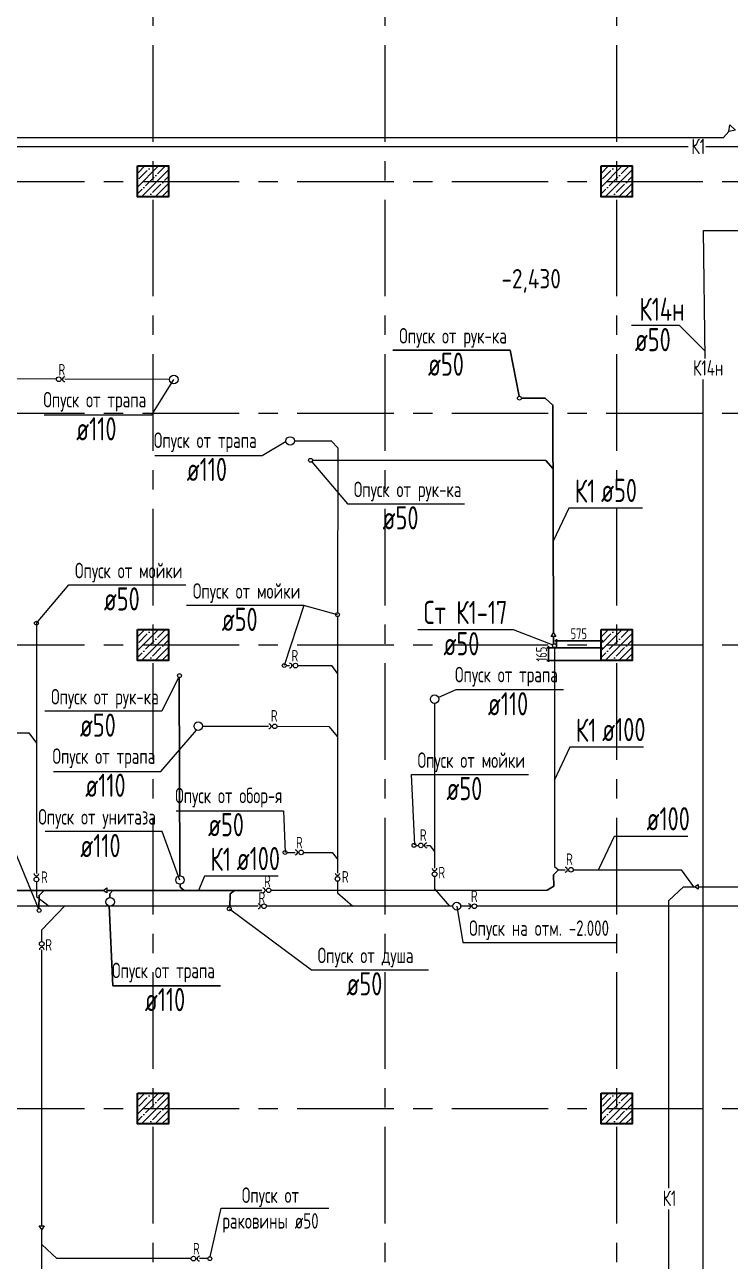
# Model space of a CAD drawing. Header units: millimetres. Extents: x -8689834 to 9419935, y -370377 to 166066.
# Drawn here: x -342831 to -333701, y 104623 to 120628 of the extents above; entities that cross this region are included whole.
import ezdxf
from ezdxf import colors
from ezdxf.entities.mleader import LeaderData, LeaderLine
from ezdxf.math import Vec2, Vec3

# ---------------------------------------------------------------- set-up
doc = ezdxf.new("R2010")
doc.units = ezdxf.units.MM
doc.header["$MEASUREMENT"] = 0
doc.linetypes.add('CENTER', pattern=[2, 1.25, -0.25, 0.25, -0.25])
doc.linetypes.add('TRATTEGGIATA', pattern=[0.75, 0.5, -0.25])
doc.layers.get('0').update_dxf_attribs({"color": 250, "lineweight": 9})
for name, color, linetype, lineweight in [('АР_Колонны', 250, 'Continuous', 30), ('АР_Колонны Штрих', 250, 'Continuous', 5), ('АР_МосжилНии_Стены', 127, 'Continuous', 30), ('АР_Оси', 195, 'Continuous', 9), ('АР_Отметки', 250, 'Continuous', 15), ('АР_Штриховка кирпич', 250, 'Continuous', 9), ('ВК_канализация', 32, 'Continuous', 30)]:
    doc.layers.add(name, color=color, linetype=linetype, lineweight=lineweight)
doc.layers.add('АР_Кровля дорожки', color=245, linetype='Continuous')
doc.styles.add('ISOCPEUR', font='isocpeur.ttf', dxfattribs={"width": 0.7})
doc.dimstyles.new('R_50', dxfattribs={"dimtxt": 140, "dimasz": 30, "dimexe": 20, "dimexo": 0, "dimgap": 20, "dimtad": 1, "dimdec": 0, "dimrnd": 5, "dimzin": 0, "dimdsep": 46, "dimtxsty": 'ISOCPEUR', "dimblk": 'ARCHTICK', "dimcen": 50, "dimdle": 20, "dimclrd": 256, "dimclre": 256, "dimclrt": 256, "dimadec": 0, "dimazin": 0, "dimtfac": 2, "dimtdec": 0, "dimtofl": 0, "dimtmove": 1, "dimatfit": 3, "dimfxl": 1, "dimtvp": 3, "dimtolj": 1, "dimtzin": 0, "dimarcsym": 0})

# ---------------------------------------------------------------- blocks, each defined once
blk = doc.blocks.new('_DotSmall')
at = {"color": 0, "linetype": 'ByBlock', "const_width": 0.5}
blk.add_lwpolyline([(-0.0625, 0, 1), (0.0625, 0, 1)], format="xyb", close=True, dxfattribs=at)
blk = doc.blocks.new('_ArchTick')
at = {"color": 0, "linetype": 'ByBlock', "const_width": 0.15}
blk.add_lwpolyline([(-0.5, -0.5), (0.5, 0.5)], dxfattribs=at)
blk = doc.blocks.new('*D2159')
at = {"lineweight": -2, "ltscale": 100, "transparency": 16777216}
for p, q in [((-335949, 112591), (-335949, 112675)), ((-335372, 112601), (-335372, 112675)), ((-335969, 112655), (-335352, 112655))]:
    blk.add_line(p, q, dxfattribs=at)
at = {"lineweight": -2, "ltscale": 100, "transparency": 16777216, "xscale": 30, "yscale": 30, "zscale": 30, "rotation": 180}
blk.add_blockref('_ArchTick', (-335949, 112655), dxfattribs=at)
at = {"lineweight": -2, "ltscale": 100, "transparency": 16777216, "xscale": 30, "yscale": 30, "zscale": 30}
blk.add_blockref('_ArchTick', (-335372, 112655), dxfattribs=at)
at = {"ltscale": 100, "transparency": 16777216, "insert": (-335661, 112745), "char_height": 140, "attachment_point": 5, "style": 'ISOCPEUR'}
blk.add_mtext('\\A1;575', dxfattribs=at)
blk = doc.blocks.new('*D2160')
at = {"lineweight": -2, "ltscale": 100, "transparency": 16777216}
for p, q in [((-335355, 112564), (-336074, 112564)), ((-336054, 112381), (-336054, 112584)), ((-335372, 112401), (-336074, 112401))]:
    blk.add_line(p, q, dxfattribs=at)
at = {"lineweight": -2, "ltscale": 100, "transparency": 16777216, "xscale": 30, "yscale": 30, "zscale": 30}
for p, rotation in [((-336054, 112564), 90), ((-336054, 112401), 270)]:
    blk.add_blockref('_ArchTick', p, dxfattribs=dict(at, rotation=rotation))
at = {"ltscale": 100, "transparency": 16777216, "insert": (-336144, 112482), "char_height": 140, "attachment_point": 5, "rotation": 90, "style": 'ISOCPEUR'}
blk.add_mtext('\\A1;165', dxfattribs=at)

msp = doc.modelspace()

# ---------------------------------------------------------------- hatches: boundary and pattern name
at = {"layer": 'АР_Колонны Штрих', "ltscale": 100}
h = msp.add_hatch(dxfattribs=at)
h.set_pattern_fill('ANSI35', scale=500)
h.set_pattern_definition([(45, (-1298424.17, 158672.16), (-88.388348, 88.388348), []), (45, (-1298335.78, 158672.16), (-88.388348, 88.388348), [156.25, -31.25, 0, -31.25])])
h.paths.add_polyline_path([(-340972.1, 118800.7), (-341372.1, 118800.7), (-341372.1, 118400.7), (-340972.1, 118400.7)])
h = msp.add_hatch(dxfattribs=at)
h.set_pattern_fill('ANSI35', scale=500)
h.set_pattern_definition([(45, (-1292424.17, 158672.16), (-88.388348, 88.388348), []), (45, (-1292335.78, 158672.16), (-88.388348, 88.388348), [156.25, -31.25, 0, -31.25])])
h.paths.add_polyline_path([(-334972.1, 118800.7), (-335372.1, 118800.7), (-335372.1, 118400.7), (-334972.1, 118400.7)])
h = msp.add_hatch(dxfattribs=at)
h.set_pattern_fill('ANSI35', scale=500)
h.set_pattern_definition([(45, (-1298424.17, 152672.16), (-88.388348, 88.388348), []), (45, (-1298335.78, 152672.16), (-88.388348, 88.388348), [156.25, -31.25, 0, -31.25])])
h.paths.add_polyline_path([(-340972.1, 112800.7), (-341372.1, 112800.7), (-341372.1, 112400.7), (-340972.1, 112400.7)])
h = msp.add_hatch(dxfattribs=at)
h.set_pattern_fill('ANSI35', scale=500)
h.set_pattern_definition([(45, (-1292424.17, 152672.16), (-88.388348, 88.388348), []), (45, (-1292335.78, 152672.16), (-88.388348, 88.388348), [156.25, -31.25, 0, -31.25])])
h.paths.add_polyline_path([(-334972.1, 112800.7), (-335372.1, 112800.7), (-335372.1, 112400.7), (-334972.1, 112400.7)])
h = msp.add_hatch(dxfattribs=at)
h.set_pattern_fill('ANSI35', scale=500)
h.set_pattern_definition([(45, (-1298424.17, 146672.16), (-88.388348, 88.388348), []), (45, (-1298335.78, 146672.16), (-88.388348, 88.388348), [156.25, -31.25, 0, -31.25])])
h.paths.add_polyline_path([(-340972.1, 106800.7), (-341372.1, 106800.7), (-341372.1, 106400.7), (-340972.1, 106400.7)])
h = msp.add_hatch(dxfattribs=at)
h.set_pattern_fill('ANSI35', scale=500)
h.set_pattern_definition([(45, (-1292424.17, 146672.16), (-88.388348, 88.388348), []), (45, (-1292335.78, 146672.16), (-88.388348, 88.388348), [156.25, -31.25, 0, -31.25])])
h.paths.add_polyline_path([(-334972.1, 106800.7), (-335372.1, 106800.7), (-335372.1, 106400.7), (-334972.1, 106400.7)])
at = {"layer": 'АР_Штриховка кирпич', "ltscale": 100}
h = msp.add_hatch(dxfattribs=at)
h.set_pattern_fill('ANSI32', scale=500)
h.paths.add_polyline_path([(-347172.1, 124324.5), (-347174, 124322.6), (-347452.2, 124600.7), (-347174, 124888.2), (-346891.2, 124605.4)], flags=16)
edge = h.paths.add_edge_path()
edge.add_line((-349232.1, 118860.7), (-349355.4, 118860.7))
edge.add_line((-349355.4, 118860.7), (-349355.4, 119160.7))
edge.add_arc((-341163.9, 118592.5), 8211.2, 93.96796, 176.03204, ccw=False)
edge.add_line((-341732.1, 126784), (-341732.1, 127350.9))
edge.add_arc((-341172.1, 118600.8), 8768, 93.66159, 123.74508)
edge.add_arc((-341172.1, 118600.7), 8768.1, 123.74482, 152.84496)
edge.add_arc((-341172.1, 118600.7), 8768.1, 152.84496, 176.33816)
edge.add_line((-349922.3, 119160.7), (-349922.3, 118860.7))
edge.add_line((-349922.3, 118860.7), (-353432.1, 118860.8))
edge.add_line((-353432.1, 118860.8), (-353432.1, 116760))
edge.add_line((-353432.1, 116760), (-353313.2, 116760))
edge.add_line((-353313.2, 116760), (-353313.2, 116644.1))
edge.add_line((-353313.2, 116644.1), (-352922.1, 116644.1))
edge.add_line((-352922.1, 116644.1), (-352922.1, 118350.7))
edge.add_line((-352922.1, 118350.7), (-349232.1, 118350.4))
edge.add_line((-349232.1, 118350.4), (-349232.1, 118860.7))

# ---------------------------------------------------------------- linework, layer by layer
at = {"color": 30, "ltscale": 100, "true_color": 0xf26722}
msp.add_circle((-337239.9, 109219.4), 50, dxfattribs=at)
at = {"color": 7, "linetype": 'TRATTEGGIATA', "ltscale": 500}
msp.add_arc((-341172.1, 118600.7), 8918.1, 92.63503, 177.36497, dxfattribs=at)
at = {"layer": 'АР_Колонны', "color": 7, "ltscale": 100}
for points in [[(-341372.1, 118800.7), (-340972.1, 118800.7), (-340972.1, 118400.7), (-341372.1, 118400.7)], [(-335372.1, 118800.7), (-334972.1, 118800.7), (-334972.1, 118400.7), (-335372.1, 118400.7)], [(-341372.1, 112800.7), (-340972.1, 112800.7), (-340972.1, 112400.7), (-341372.1, 112400.7)], [(-335372.1, 112800.7), (-334972.1, 112800.7), (-334972.1, 112400.7), (-335372.1, 112400.7)], [(-341372.1, 106800.7), (-340972.1, 106800.7), (-340972.1, 106400.7), (-341372.1, 106400.7)], [(-335372.1, 106800.7), (-334972.1, 106800.7), (-334972.1, 106400.7), (-335372.1, 106400.7)]]:
    msp.add_lwpolyline(points, close=True, dxfattribs=at)
at = {"layer": 'АР_Кровля дорожки', "color": 7, "ltscale": 500}
msp.add_lwpolyline([(-338065.7, 116415), (-336550.3, 116415), (-336434, 115818.8)], dxfattribs=at)
at = {"layer": 'АР_Кровля дорожки', "color": 244, "ltscale": 500, "true_color": 0x991b1e}
for points in [[(-335987.8, 112755.4), (-335996.3, 115704.6), (-336095.3, 115792.9), (-336404.3, 115792.6)], [(-339106.7, 114990.7), (-336089.6, 114986.4), (-335993.9, 114881)], [(-335987.4, 112612.4), (-335987.7, 112708)], [(-340830.1, 112177.8), (-340822, 109682.1)], [(-340822, 109682.1), (-340821.8, 109613.2)], [(-339644.2, 109424.3), (-336070.7, 109424.8), (-335985.7, 109476.5), (-335987.9, 109624.6), (-335925.4, 109690.9)], [(-340817.5, 109503.3), (-340817.2, 109466.3), (-340765.8, 109424.2)], [(-343769.1, 109423.8), (-341814, 109424)], [(-342646, 109189.5), (-342644, 109359.4), (-342578.4, 109423.9)], [(-341766.6, 109424.1), (-339764.2, 109424.3)], [(-340174.7, 109208.3), (-340173.2, 109378.3), (-340118.3, 109424.3)]]:
    msp.add_lwpolyline(points, dxfattribs=at)
at = {"layer": 'АР_Кровля дорожки', "color": 30, "ltscale": 500, "true_color": 0xf26722}
msp.add_lwpolyline([(-339339.9, 115240.4), (-338860.8, 115238.8), (-338780.8, 115152.2)], dxfattribs=at)
at = {"layer": 'АР_Кровля дорожки', "color": 244, "ltscale": 500, "true_color": 0x991b1e, "elevation": 171.1}
msp.add_lwpolyline([(-341727.6, 109330.7), (-341727.5, 109380.3), (-341689, 109424.1)], dxfattribs=at)
at = {"layer": 'АР_Кровля дорожки', "color": 7, "ltscale": 500, "elevation": 171.1}
msp.add_lwpolyline([(-341738.5, 109222.7), (-341689.3, 108190.4), (-340299.1, 108190.4)], dxfattribs=at)
at = {"layer": 'АР_МосжилНии_Стены', "color": 7, "ltscale": 100}
for radius, start, end in [(8768.1, 93.66184, 176.33816), (8202.4, 93.91476, 176.08524)]:
    msp.add_arc((-341172.1, 118600.7), radius, start, end, dxfattribs=at)
at = {"layer": 'АР_Оси', "color": 7, "linetype": 'CENTER', "ltscale": 1000}
for p, q in [((-341172.1, 134363.2), (-341172.1, 78630.8)), ((-338172.1, 134363.2), (-338172.1, 78630.8)), ((-335172.1, 134363.2), (-335172.1, 78630.8)), ((-359305.8, 118600.7), (-276127.4, 118600.7)), ((-359305.8, 115600.7), (-276127.4, 115600.7)), ((-359305.8, 112600.7), (-276127.4, 112600.7)), ((-359305.8, 106600.7), (-276127.4, 106600.7))]:
    msp.add_line(p, q, dxfattribs=at)
at = {"layer": 'ВК_канализация', "color": 6, "lineweight": 13, "ltscale": 500}
msp.add_lwpolyline([(-346523.4, 119168.7), (-333790.6, 119168.7), (-333720.8, 119245.6)], dxfattribs=at)
at = {"layer": 'ВК_канализация', "color": 18, "lineweight": 13, "ltscale": 500, "true_color": 0x000000}
for points in [[(-333705.5, 119333.3), (-333634, 119265.3), (-333720.8, 119245.6), (-333705.5, 119333.3)], [(-341148.3, 115053.1), (-339758.1, 115053.1), (-339449.7, 115236.2)], [(-339115.6, 114971.7), (-338653.3, 114426.8), (-337138, 114426.8)], [(-334837.2, 114371.1), (-335789.7, 114371.1), (-335992.5, 113943.2)], [(-342679.2, 112882.1), (-342260.7, 113376.7), (-340745.4, 113376.7)], [(-338783.3, 112992.4), (-339220, 113112.2), (-340735.3, 113112.2)], [(-339220, 113112.2), (-339472.3, 112334.4)], [(-337744.8, 112800.3), (-336510.8, 112800.3), (-335997.8, 112600.1)], [(-335956.2, 112708.1), (-336019.2, 112707.9), (-335987.8, 112755.4), (-335956.2, 112708.1)], [(-340838.9, 112180.1), (-341054.9, 111743.3), (-342570.3, 111743.3)], [(-335861.1, 112019.5), (-337251.2, 112019.5), (-337476.3, 111920.6)], [(-342460.2, 110964.3), (-341070.1, 110964.3), (-340606.7, 111498.2)], [(-334823.2, 111275.7), (-335775.8, 111275.7), (-335978.6, 110847.7)], [(-337784.5, 110014.7), (-337827.6, 110922.2), (-336312.3, 110922.2)], [(-342653, 109187.7), (-343135, 110362.5), (-344650.3, 110362.5)], [(-340821.6, 109558.2), (-341050.3, 110184), (-342565.6, 110184)], [(-334249.5, 110121.2), (-335202, 110121.2), (-335404.8, 109693.3)], [(-334117.1, 109501.7), (-334117.1, 109438.7), (-334164.4, 109470.2), (-334117.1, 109501.7)], [(-337239.9, 109219.4), (-337161.1, 108748.1), (-335172.1, 108748.1)]]:
    msp.add_lwpolyline(points, dxfattribs=at)
at = {"layer": 'ВК_канализация', "color": 244, "lineweight": 13, "ltscale": 500, "true_color": 0x991b1e}
for points in [[(-344027, 119052.9), (-334245.7, 119052.9)], [(-334017.8, 119052.9), (-332125.3, 119052.9)], [(-335974.5, 112566), (-335974.5, 109734.3)], [(-335974.5, 109734.3), (-335925.4, 109690.9)], [(-335925.4, 109690.9), (-335838.9, 109690.9)], [(-335792.2, 109690.9), (-335808.9, 109690.9)], [(-335732.2, 109690.9), (-334597.6, 109690.9)], [(-334597.6, 109690.9), (-334335.5, 109690.9), (-334178.9, 109470.2)], [(-339704.2, 109424.3), (-339720.9, 109424.3)], [(-334306, 109470.2), (-334493.9, 109291.5)], [(-334306, 109470.2), (-334164.4, 109470.2)], [(-334117.1, 109470.2), (-332350.9, 109470.2)], [(-334493.9, 105570.8), (-334493.9, 109291.5)], [(-334493.9, 99357.9), (-334493.9, 105295)]]:
    msp.add_lwpolyline(points, dxfattribs=at)
at = {"layer": 'ВК_канализация', "color": 152, "lineweight": 13, "ltscale": 500, "true_color": 0x2776bb}
for points in [[(-334026.9, 116307.9), (-334048.4, 117966.9), (-318291.1, 117965.7)], [(-334051.4, 97289.1), (-334051.4, 116037.2)]]:
    msp.add_lwpolyline(points, dxfattribs=at)
at = {"layer": 'ВК_канализация', "color": 18, "lineweight": 13, "ltscale": 500, "true_color": 0x000000}
for points, elevation in [([(-334977.3, 116739), (-334360.3, 116739), (-334024.9, 116403.7)], -0.6), ([(-342578.1, 115578.2), (-341187.9, 115578.2), (-340901.7, 116036.1)], -78.2), ([(-340871.8, 110454.4), (-339481.7, 110454.4), (-339462.3, 109914.1)], 171.1), ([(-339552.4, 109606.1), (-340504.9, 109606.1), (-340584.1, 109424.2)], 0), ([(-341766.6, 109455.6), (-341766.6, 109392.5), (-341814, 109424.1), (-341766.6, 109455.6)], 5.1), ([(-340183, 109184.7), (-339121.3, 108395.1), (-337606, 108395.1)], 0), ([(-340429.9, 104681.7), (-340287.7, 105310), (-338897.5, 105310)], 5.1), ([(-342642.4, 105083.1), (-342579.4, 105083.1), (-342610.9, 105035.8), (-342642.4, 105083.1)], 5.1)]:
    msp.add_lwpolyline(points, dxfattribs=dict(at, elevation=elevation))
at = {"layer": 'ВК_канализация', "color": 30, "lineweight": 13, "ltscale": 500, "true_color": 0xf26722}
for points, elevation in [([(-342420.2, 116040.4), (-346249.8, 116051.4), (-346510.3, 115813.5)], -78.2), ([(-342360.2, 116038.9), (-342343.5, 116038.9)], 171.1), ([(-340956.7, 116036.2), (-342313.5, 116038.9)], -78.2), ([(-343953.9, 111461.2), (-342777.9, 111461.2), (-342679.2, 111330.7)], -171.1), ([(-340677.3, 104657.3), (-342413.2, 104657.3), (-342610.9, 104842)], 5.1), ([(-340617.3, 104657.3), (-340600.6, 104657.3)], 5.1), ([(-340460.4, 104657.3), (-340570.6, 104657.3)], 5.1)]:
    msp.add_lwpolyline(points, dxfattribs=dict(at, elevation=elevation))
for points in [[(-338780.8, 115152.2), (-338781.8, 113017.4)], [(-342679.2, 112882.1), (-342679.2, 109642)], [(-338781.8, 112967.5), (-338783.3, 109648.7)], [(-339447.4, 112334.2), (-339404.1, 112334.2)], [(-339357, 112334.1), (-339373.8, 112334.1)], [(-339300.9, 112334.3), (-338862.3, 112334.7), (-338783.3, 112226.4)], [(-337526.6, 111843.5), (-337526.6, 109709.9)], [(-340529.5, 111548.8), (-339678.1, 111549.3)], [(-339625.8, 111547.2), (-339642.6, 111547.2)], [(-339565.8, 111547.8), (-338895.8, 111547.1), (-338782.5, 111412)], [(-337768.7, 110006.7), (-337735.1, 110006.7)], [(-337675.1, 110006.7), (-337658.4, 110006.7)], [(-337631.5, 110006.7), (-337587.9, 110006.7), (-337526.6, 109928.8)], [(-339437.3, 109914.1), (-339329.1, 109914.1)], [(-339283.2, 109915.2), (-339300, 109915.2)], [(-339222.4, 109914.1), (-338851.4, 109914.1), (-338783.3, 109826.5)], [(-337526.6, 109663.1), (-337526.6, 109679.9)], [(-342679.2, 109595.3), (-342679.2, 109612)], [(-342679.2, 109535.3), (-342679.2, 109346.1), (-342515.4, 109217.8)], [(-338783.3, 109602), (-338783.3, 109618.7)], [(-338783.3, 109542), (-338783.3, 109393.5), (-338586, 109217.8)], [(-337526.6, 109603.1), (-337526.6, 109443.4), (-337335.6, 109217.8)], [(-339810.9, 109217.8), (-343497.5, 109217.8)], [(-342610.9, 108761.9), (-342610.9, 108912.6), (-342314.7, 109217.8)], [(-339764.2, 109217.8), (-339780.9, 109217.8)], [(-337289.8, 109217.8), (-339704.2, 109217.8)], [(-337041.8, 109217.8), (-337189.9, 109217.8)], [(-337041.8, 109217.8), (-337058.5, 109217.8)], [(-332328.7, 109217.8), (-336981.8, 109217.8)], [(-342610.8, 108701.9), (-342610.7, 108685.2)], [(-342610.9, 105083.1), (-342610.6, 108655.2)], [(-342610.9, 103943.4), (-342610.9, 105035.8)]]:
    msp.add_lwpolyline(points, dxfattribs=at)
for centre, radius in [((-342390.2, 116038.9, 171.1), 30), ((-340901.7, 116036.1, -78.2), 55), ((-339394.9, 115240.6), 55), ((-339131.7, 114990.8), 25), ((-338783.3, 112992.4), 25), ((-342679.2, 112882.1, -171.1), 25), ((-339472.3, 112334.4), 25), ((-339327, 112334.1), 30), ((-337526.6, 111898.5), 55), ((-340584.5, 111548.5, 171.1), 55), ((-339595.8, 111547.2), 30), ((-337793.7, 110006.7), 25), ((-337705.1, 110006.7), 30), ((-339462.3, 109914.1), 25), ((-339253.2, 109915.2), 30), ((-337526.6, 109633.1), 30), ((-342679.2, 109565.3), 30), ((-338783.3, 109572), 30), ((-339734.2, 109217.8), 30), ((-337011.8, 109217.8), 30), ((-342610.9, 108731.9), 30), ((-340647.3, 104657.3, 5.1), 30), ((-340435.4, 104657.3, 5.1), 25)]:
    msp.add_circle(centre, radius, dxfattribs=at)
at = {"layer": 'ВК_канализация', "color": 244, "lineweight": 13, "ltscale": 500, "true_color": 0x991b1e}
for centre, radius in [((-336429.2, 115794.3), 25), ((-339131.7, 114990.8), 25), ((-335974.5, 112591), 25), ((-340828.4, 112202.7), 25), ((-335762.2, 109690.9), 30), ((-340821.6, 109558.2), 55), ((-341724.1, 109275.8, 171.1), 55), ((-339674.2, 109424.3), 30), ((-342643.5, 109164.6), 25), ((-340183, 109184.7), 25)]:
    msp.add_circle(centre, radius, dxfattribs=at)
at = {"layer": 'ВК_канализация', "color": 30, "lineweight": 13, "ltscale": 500, "true_color": 0xf26722}
for centre, start, end in [((-342313.5, 116038.9, 171.1), 90, 270), ((-339403.8, 112334.1), 270, 90), ((-339672.6, 111547.2), 270, 90), ((-337628.4, 110006.7), 90, 270), ((-339330, 109915.2), 270, 90), ((-342679.2, 109642), 180, 0), ((-338783.3, 109648.7), 180, 0), ((-337526.6, 109709.9), 180, 0), ((-339810.9, 109217.8), 270, 90), ((-337088.5, 109217.8), 270, 90), ((-342610.6, 108655.2), 0.24209, 180.24209), ((-340570.6, 104657.3, 5.1), 90, 270)]:
    msp.add_arc(centre, 30, start, end, dxfattribs=at)
at = {"layer": 'ВК_канализация', "color": 244, "lineweight": 13, "ltscale": 500, "true_color": 0x991b1e}
for centre in [(-335838.9, 109690.9), (-339750.9, 109424.3)]:
    msp.add_arc(centre, 30, 270, 90, dxfattribs=at)

# ---------------------------------------------------------------- texts
at = {"layer": 'ВК_канализация', "color": 18, "ltscale": 100, "true_color": 0x000000, "attachment_point": 4, "style": 'ISOCPEUR'}
for s, insert, char_height, width in [('К1', (-334203.5, 119052.9), 200, 5891.51), ('К14н', (-334878.3, 116945.4, -0.6), 300, 5891.51), ('Опуск от рук-ка', (-337984.7, 116574.7), 200, 5891.51), ('\\pxi-1,l1,t1,5;ø50', (-334935.9, 116552.3, -0.6), 300, 7500), ('\\pxi-1,l1,t1,5;ø50', (-337612.1, 116234.2), 300, 7500), ('К14н', (-334182.2, 116186, -0.6), 200, 5891.51), ('Опуск от трапа', (-342589.3, 115748.1, -78.2), 200, 5891.51), ('\\pxi-1,l1,t1,5;ø110', (-342164.9, 115398, -78.2), 300, 7500), ('Опуск от трапа', (-341159.4, 115223), 200, 5891.51), ('\\pxi-1,l1,t1,5;ø110', (-340735, 114872.8), 300, 7500), ('Опуск от рук-ка', (-338572.4, 114586.5), 200, 5891.51), ('К1', (-335713.1, 114591.9), 300, 5891.51), ('\\pxi-1,l1,t1,5;ø50', (-335372.6, 114600.6), 300, 7500), ('\\pxi-1,l1,t1,5;ø50', (-338199.8, 114246.1), 300, 7500), ('Опуск от мойки', (-342179.7, 113536.4, 0), 200, 5891.51), ('\\pxi-1,l1,t1,5;ø50', (-341807.2, 113196, 0), 300, 7500), ('Опуск от мойки', (-340654.3, 113271.9, 0), 200, 5891.51), ('Ст К1-17', (-337668.2, 113021.1), 300, 5891.51), ('\\pxi-1,l1,t1,5;ø50', (-340281.8, 112931.5, 0), 300, 7500), ('\\pxi-1,l1,t1,5;ø50', (-337412.2, 112616.5), 300, 7500), ('Опуск от трапа', (-337262.4, 112189.3), 200, 5891.51), ('Опуск от рук-ка', (-342489.3, 111903, 0), 200, 5891.51), ('\\pxi-1,l1,t1,5;ø110', (-336838, 111839.2), 300, 7500), ('\\pxi-1,l1,t1,5;ø50', (-342116.7, 111562.6, 0), 300, 7500), ('К1', (-335699.2, 111496.4), 300, 5891.51), ('\\pxi-1,l1,t1,5;ø100', (-335358.7, 111505.2), 300, 7500), ('Опуск от трапа', (-342471.4, 111134.2), 200, 5891.51), ('Опуск от мойки', (-337746.7, 111081.9), 200, 5891.51), ('\\pxi-1,l1,t1,5;ø110', (-342047, 110784), 300, 7500), ('\\pxi-1,l1,t1,5;ø50', (-337374.1, 110741.5), 300, 7500), ('Опуск от обор-я', (-340883, 110624.3, 171.1), 200, 5891.51), ('Опуск от унитаза', (-342654.9, 110348.2, 0), 200, 5891.51), ('\\pxi-1,l1,t1,5;ø100', (-334785, 110350.8), 300, 7500), ('\\pxi-1,l1,t1,5;ø50', (-340458.6, 110274.2, 171.1), 300, 7500), ('\\pxi-1,l1,t1,5;ø110', (-342112.1, 110003.3, 0), 300, 7500), ('К1', (-340428.4, 109826.9, 0), 300, 5891.51), ('\\pxi-1,l1,t1,5;ø100', (-340087.9, 109835.6, 0), 300, 7500), ('Опуск на отм. -2.000', (-337080.2, 108907.8), 200, 5891.51), ('Опуск от душа', (-339040.3, 108554.8), 200, 5891.51), ('Опуск от трапа', (-341700.4, 108360.2), 200, 5891.51), ('\\pxi-1,l1,t1,5;ø50', (-338667.8, 108214.4), 300, 7500), ('\\pxi-1,l1,t1,5;ø110', (-341276.1, 108010.1), 300, 7500), ('\\pxi-1,l1,qc,t1,5;Опуск от \\Pраковины ø50', (-340287.6, 105284.9, 5.1), 200, 1273.56), ('К1', (-334576.1, 105438.4), 200, 5891.51)]:
    msp.add_mtext(s, dxfattribs=dict(at, insert=insert, char_height=char_height, width=width))
at = {"layer": 'ВК_канализация', "color": 7, "ltscale": 100, "char_height": 150, "width": 7500, "attachment_point": 4, "rotation": 0.04194, "style": 'ISOCPEUR'}
for insert in [(-342394, 116161.8, -78.2), (-339378.8, 112459.9, -78.2), (-339646.1, 111682.8, -78.2), (-339320.4, 110042.1, -78.2), (-337718.1, 110138.9, -78.2), (-335825.2, 109827, -78.2), (-342620, 109594.8, -78.2), (-338726.5, 109598.9, -78.2), (-337478.7, 109653.5, -78.2), (-339733.5, 109540.4, -78.2), (-339805.3, 109326.3, -78.2), (-337057.3, 109347.9, -78.2), (-342564.9, 108717.5, -78.2), (-340652.8, 104785.5, -78.2)]:
    msp.add_mtext('\\pxi-1,l1,t1,5;R', dxfattribs=dict(at, insert=insert))

# ---------------------------------------------------------------- dimensions: what is measured, and where the dimension line sits
at = {"color": 18, "ltscale": 100, "true_color": 0x000000}
dim = msp.add_linear_dim(base=(-335372.1, 112655.1), p1=(-335949.5, 112590.9), p2=(-335372.1, 112600.7), dimstyle='R_50', override={"dimpost": '\\X'}, dxfattribs=at)
dim.commit()
dim.dimension.update_dxf_attribs({"geometry": '*D2159', "text_midpoint": (-335660.8, 112745.1)})
dim = msp.add_linear_dim(base=(-336053.5, 112563.5), p1=(-335372.1, 112400.7), p2=(-335354.8, 112563.5), angle=90, dimstyle='R_50', override={"dimpost": '\\X'}, dxfattribs=at)
dim.commit()
dim.dimension.update_dxf_attribs({"geometry": '*D2160', "text_midpoint": (-336053.5, 112482.1), "dimtype": 160})

# ---------------------------------------------------------------- leaders
at = {"layer": 'АР_Отметки', "color": 7}
ml = msp.add_multileader_mtext('Standard', dxfattribs=at)
ml.set_content('{\\W0.8;-2,430}', color=7, style='ISOCPEUR')
ml.set_leader_properties(color=256, linetype='Continuous', lineweight=-1)
ml.set_arrow_properties(name='DOTSMALL')
ml.build(insert=Vec2(0, 0))
ml.multileader.update_dxf_attribs({"has_text_frame": 1, "text_left_attachment_type": 4, "text_right_attachment_type": 4, "dogleg_length": 100, "arrow_head_size": 180})
ctx = ml.context
ctx.base_point, ctx.char_height, ctx.arrow_head_size, ctx.landing_gap_size, ctx.plane_origin = Vec3(-336711.9, 117132.7), 250, 180, 50, Vec3(-335659.2, 115477.5)
ctx.left_attachment, ctx.right_attachment = 4, 4
notes = []
notes.append((ctx, [(0, (0, 0, 0), (0, 0), (1, 0), 1, [])]))
ctx.mtext.insert, ctx.mtext.width, ctx.mtext.line_spacing_style, ctx.mtext.flow_direction = Vec3(-336661.9, 117466), 852.697, 2, 5
for ctx, leaders in notes:
    for number, flags, end, landing, length, lines in leaders:
        leader = LeaderData()
        leader.index, (leader.has_last_leader_line, leader.has_dogleg_vector, leader.attachment_direction) = number, flags
        leader.last_leader_point, leader.dogleg_vector, leader.dogleg_length = Vec3(end), Vec3(landing), length
        for number, points, colour, breaks in lines:
            line = LeaderLine()
            line.index, line.vertices, line.color, line.breaks = number, Vec3.list(points), colors.encode_raw_color(colour), breaks
            leader.lines.append(line)
        ctx.leaders.append(leader)

doc.saveas('drawing.dxf')
